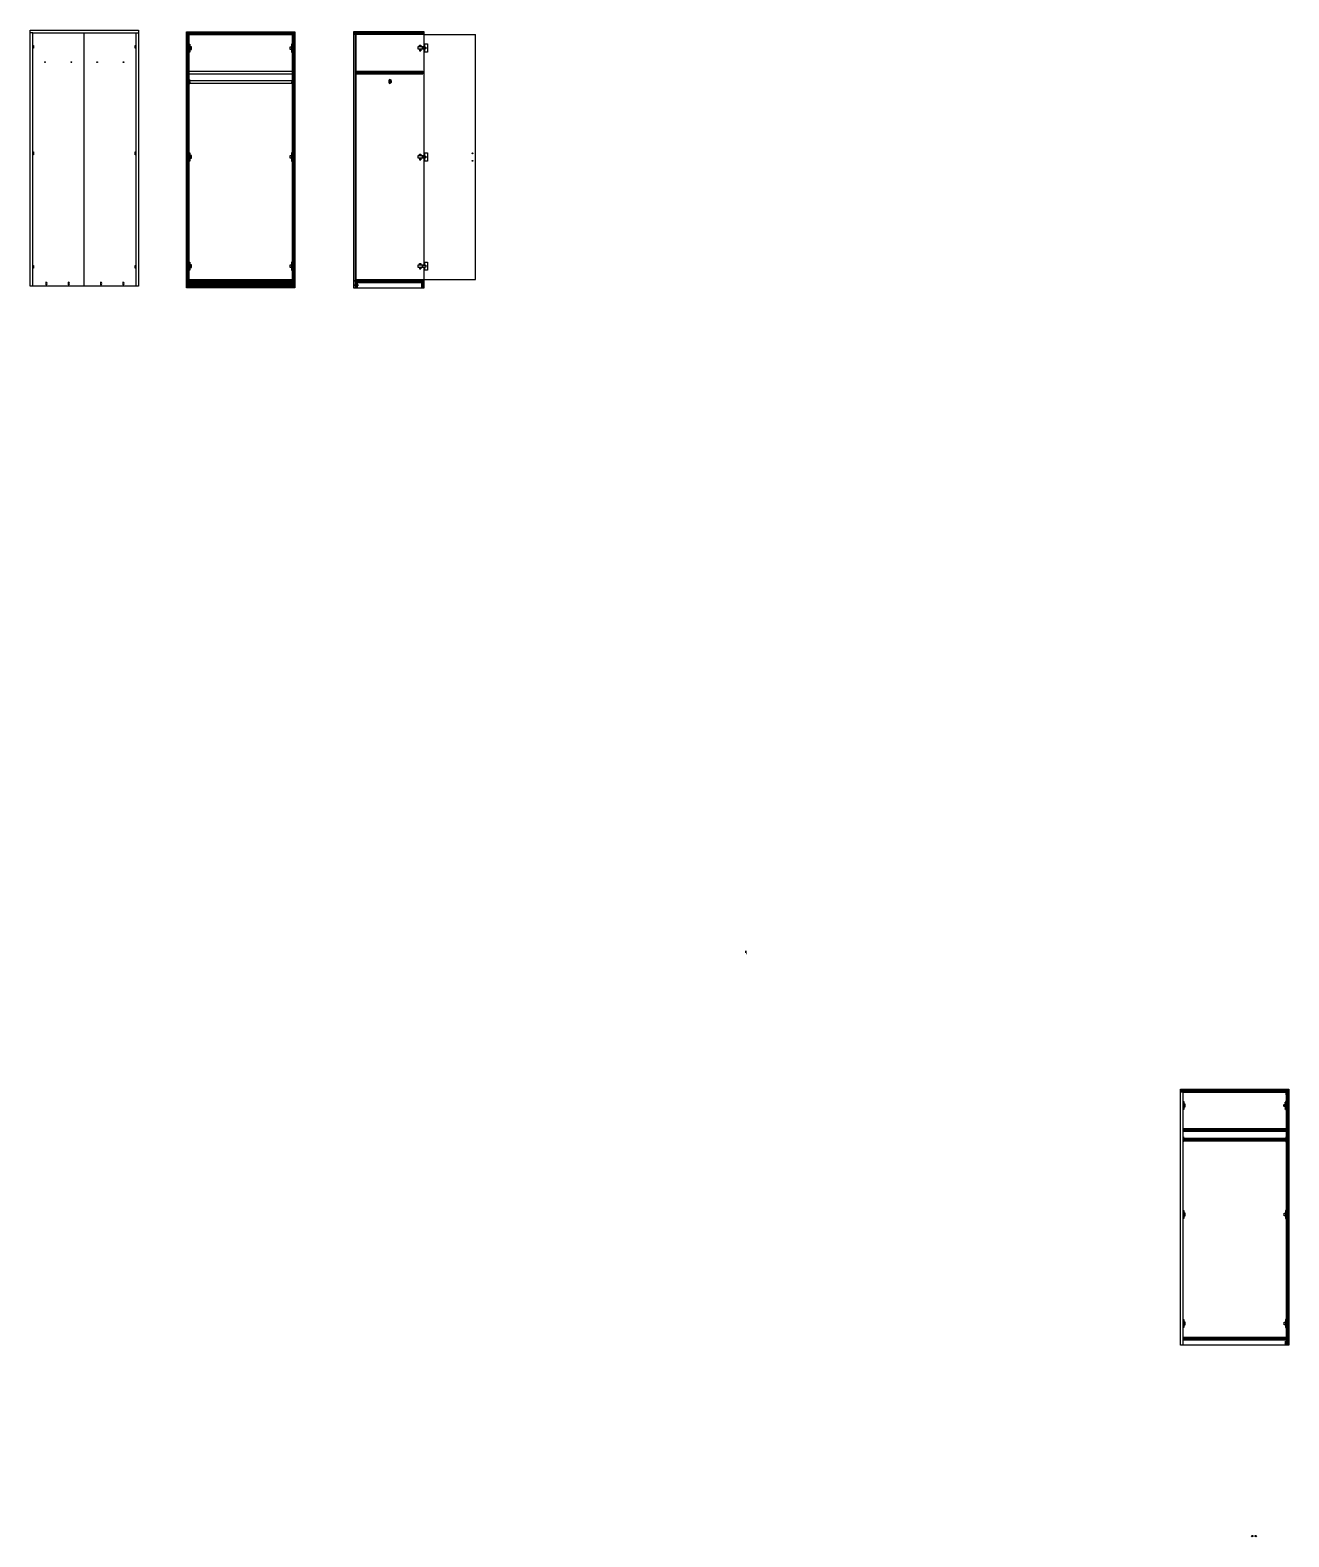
# Model space of a CAD drawing. Header units: millimetres. Extents: x -1607 to 2086, y -1080 to 527.
# Drawn here: x -1607 to -678, y -586 to 527 of the extents above; entities that cross this region are included whole.
import ezdxf

# ---------------------------------------------------------------- set-up
doc = ezdxf.new("R2010")
doc.units = ezdxf.units.MM
for name, color, linetype in [('campitura viti', 31, 'Continuous'), ('Dettagli', 252, 'Continuous'), ('retini', 253, 'Continuous'), ('Tratteggi', 252, 'Continuous')]:
    doc.layers.add(name, color=color, linetype=linetype)
pattern_1 = [(45, (-1918.48804, 460.1897), (-0.4490128, 0.4490128), [])]
pattern_2 = [(45, (-1918.48804, 456.2944), (-0.4490128, 0.4490128), [])]
pattern_3 = [(45, (-1184.9348, -324.7347), (-0.4490128, 0.4490128), [])]

msp = doc.modelspace()

# ---------------------------------------------------------------- hatches: boundary and pattern name
at = {"layer": 'campitura viti', "transparency": 33554541}
h = msp.add_hatch(color=256, dxfattribs=at)
h.dxf.hatch_style = 1
h.paths.add_polyline_path([(-1412.3, 341.9), (-1412.9, 341.9), (-1413.5, 341.9), (-1413.5, 341.6), (-1412.9, 341.6), (-1412.3, 341.6, 0.369997)])
h.paths.add_polyline_path([(-1413.5, 342), (-1415, 342), (-1415, 340.8), (-1413.5, 340.8)])
h.paths.add_polyline_path([(-1413.4, 340.8), (-1415.1, 340.8), (-1415.1, 340.8), (-1413.4, 340.8)])
h.paths.add_polyline_path([(-1412.3, 339.3), (-1412.9, 339.3), (-1413.8, 339.3, 0.521969), (-1413.8, 339), (-1412.9, 339), (-1412.3, 339, 0.369997)])
h.paths.add_polyline_path([(-1412.3, 338.1), (-1412.9, 338.1), (-1413.1, 338.1), (-1413.1, 337.8), (-1412.9, 337.8), (-1412.3, 337.8, 0.369997)])
h.paths.add_polyline_path([(-1413.1, 338.1), (-1413.8, 338.1, 0.521969), (-1413.8, 337.8), (-1413.1, 337.8)])
h = msp.add_hatch(color=256, dxfattribs=at)
h.dxf.hatch_style = 1
h.paths.add_polyline_path([(-1365.7, 342), (-1366.6, 342), (-1367.2, 342, 0.521969), (-1367.2, 341.7), (-1366.3, 341.7), (-1365.7, 341.7, 0.369997)])
h.paths.add_polyline_path([(-1365.6, 339.6, 1), (-1366.1, 339.6, 1)])
h.paths.add_polyline_path([(-1365.6, 338.1, 1), (-1366.1, 338.1, 1)])
h = msp.add_hatch(color=256, dxfattribs=at)
h.dxf.hatch_style = 1
h.paths.add_polyline_path([(-1364.8, 339.3), (-1365.3, 339.3), (-1365.3, 338.3), (-1364.8, 338.3)])
h.paths.add_polyline_path([(-1366.6, 339.3), (-1366.9, 339.3), (-1366.9, 338.3), (-1366.6, 338.3)])
at = {"layer": 'campitura viti', "transparency": 33554516}
h = msp.add_hatch(color=256, dxfattribs=at)
h.dxf.hatch_style = 1
h.paths.add_polyline_path([(-1077.6, -152.8), (-1078.8, -152.8), (-1078.8, -154.4), (-1077.6, -154.4)])
h.paths.add_polyline_path([(-1077.8, -154.4), (-1078.3, -154.4), (-1078.3, -155.4, 0.348554), (-1077.8, -155.4)])
h.paths.add_polyline_path([(-1078.8, -152.7), (-1078.9, -152.7), (-1078.9, -154.5), (-1078.8, -154.5)])
at = {"layer": 'campitura viti', "transparency": 33554541}
h = msp.add_hatch(color=256, dxfattribs=at)
h.dxf.hatch_style = 1
h.paths.add_polyline_path([(-680.1, -264.8), (-680.2, -264.8), (-680.2, -265.3), (-680.1, -265.3)])
h.paths.add_polyline_path([(-679.5, -264.9), (-680.1, -264.9), (-680.1, -265.2), (-679.5, -265.2)])
h.paths.add_polyline_path([(-678.1, -265.1), (-679.5, -265.2), (-679.5, -265), (-678.1, -265)])
h.paths.add_polyline_path([(-680.4, -267.1), (-681, -267.1), (-681, -267.4), (-680.4, -267.4)])
h.paths.add_polyline_path([(-678.6, -267.2), (-680.4, -267.1), (-680.4, -267.3), (-678.6, -267.3)])
h.paths.add_polyline_path([(-681, -267), (-681.2, -267), (-681.2, -267.5), (-681, -267.5), (-681, -267.4)])
h.paths.add_polyline_path([(-680.1, -269.3), (-680.2, -269.3), (-680.2, -269.8), (-680.1, -269.8)])
h.paths.add_polyline_path([(-679.5, -269.4), (-680.1, -269.4), (-680.1, -269.7), (-679.5, -269.7)])
h.paths.add_polyline_path([(-678.1, -269.6), (-679.5, -269.6), (-679.5, -269.5), (-678.1, -269.5)])
h = msp.add_hatch(color=256, dxfattribs=at)
h.dxf.hatch_style = 1
h.paths.add_polyline_path([(-678.4, -257.7), (-679.5, -257.7), (-679.5, -259.2), (-678.4, -259.2)])
h.paths.add_polyline_path([(-679.5, -257.6), (-679.6, -257.6), (-679.6, -259.3), (-679.5, -259.3)])
h.paths.add_polyline_path([(-678.5, -256.2, 0.348554), (-679, -256.2), (-679, -257.7), (-678.5, -257.7)])
h = msp.add_hatch(color=256, dxfattribs=at)
h.dxf.hatch_style = 1
h.paths.add_polyline_path([(-680, -285), (-681.5, -285), (-681.5, -286.2), (-680, -286.2)])
h.paths.add_polyline_path([(-678.5, -285.1), (-680, -285.1), (-680, -285.6), (-678.5, -285.6, 0.348554)])
h.paths.add_polyline_path([(-679.9, -286.2), (-681.6, -286.2), (-681.6, -286.3), (-679.9, -286.3)])
h = msp.add_hatch(color=256, dxfattribs=at)
h.dxf.hatch_style = 1
h.paths.add_polyline_path([(-679.7, -291.3), (-679.9, -291.3), (-679.9, -291.8), (-679.7, -291.8), (-679.7, -291.7)])
h.paths.add_polyline_path([(-679.1, -291.4), (-679.7, -291.4), (-679.7, -291.7), (-679.1, -291.7)])
h.paths.add_polyline_path([(-678.4, -291.6), (-679.1, -291.6), (-679.1, -291.4), (-678.4, -291.4)])
h.paths.add_polyline_path([(-679.7, -292.5), (-679.9, -292.5), (-679.9, -293), (-679.7, -293)])
h.paths.add_polyline_path([(-679.1, -292.6), (-679.7, -292.6), (-679.7, -292.9), (-679.1, -292.9)])
h.paths.add_polyline_path([(-678.4, -292.8), (-679.1, -292.8), (-679.1, -292.6), (-678.4, -292.7)])
at = {"layer": 'Dettagli'}
h = msp.add_hatch(dxfattribs=at)
h.set_pattern_fill('ANSI31', color=256, scale=0.2)
h.set_pattern_definition(pattern_2)
h.paths.add_polyline_path([(-1340.5, 489.3, 0.32614), (-1341, 489.8, 0.32127), (-1341.6, 489.3, 0.114597), (-1341.6, 488.3, 0.322798), (-1341, 487.8, 0.322798), (-1340.4, 488.3, 0.114597)])
at = {"layer": 'retini'}
h = msp.add_hatch(dxfattribs=at)
h.set_pattern_fill('ANSI31', color=256, scale=0.2)
h.set_pattern_definition(pattern_2)
h.paths.add_polyline_path([(-1316.8, 494.8), (-1316.8, 496.8), (-1366.3, 496.8), (-1366.3, 494.8)])
at = {"layer": 'Tratteggi'}
h = msp.add_hatch(dxfattribs=at)
h.set_pattern_fill('ANSI31', color=256, scale=0.2)
h.set_pattern_definition(pattern_2)
h.paths.add_polyline_path([(-1411.1, 525.8), (-1491.1, 525.8), (-1491.1, 523.8), (-1489.1, 523.8), (-1413.1, 523.8), (-1411.1, 523.8)])
h = msp.add_hatch(dxfattribs=at)
h.set_pattern_fill('ANSI31', color=256, scale=0.2)
h.set_pattern_definition(pattern_2)
edge = h.paths.add_edge_path()
edge.add_line((-1412.3, 337.8), (-1413.1, 337.8))
edge.add_line((-1413.1, 337.8), (-1413.1, 336.8))
edge.add_line((-1413.1, 336.8), (-1411.1, 336.8))
edge.add_line((-1411.1, 336.8), (-1411.1, 525.8))
edge.add_line((-1411.1, 525.8), (-1491.1, 525.8))
edge.add_line((-1491.1, 525.8), (-1491.1, 336.8))
edge.add_line((-1491.1, 336.8), (-1489.1, 336.8))
edge.add_line((-1489.1, 336.8), (-1489.1, 523.8))
edge.add_line((-1489.1, 523.8), (-1413.1, 523.8))
edge.add_line((-1413.1, 523.8), (-1413.1, 341.9))
edge.add_line((-1413.1, 341.9), (-1412.3, 341.9))
edge.add_arc((-1412.5, 341.8), 0.242, -40.6086, 40.6086, ccw=False)
edge.add_line((-1412.3, 341.6), (-1413.1, 341.6))
edge.add_line((-1413.1, 341.6), (-1413.1, 339.3))
edge.add_line((-1413.1, 339.3), (-1412.3, 339.3))
edge.add_arc((-1412.5, 339.2), 0.242, -40.6086, 40.6086, ccw=False)
edge.add_line((-1412.3, 339), (-1413.1, 339))
edge.add_line((-1413.1, 339), (-1413.1, 338.1))
edge.add_line((-1413.1, 338.1), (-1412.3, 338.1))
edge.add_arc((-1412.5, 338), 0.242, -40.6086, 40.6086, ccw=False)
h = msp.add_hatch(dxfattribs=at)
h.set_pattern_fill('ANSI31', color=256, scale=0.2)
h.set_pattern_definition(pattern_1)
h.paths.add_polyline_path([(-1367.8, 525.8), (-1367.8, 523.8), (-1366.6, 523.8), (-1366.6, 524), (-1366.3, 524), (-1366.3, 523.8), (-1315.8, 523.8), (-1315.8, 525.8)])
edge = h.paths.add_edge_path()
edge.add_arc((-1365.8, 339.6), 0.25, 0, 360)
h.paths.add_polyline_path([(-1366.3, 336.8), (-1365.3, 336.8), (-1365.3, 340.8), (-1366.3, 340.8)])
edge = h.paths.add_edge_path()
edge.add_arc((-1317.2, 339.6), 0.25, 0, 360)
h.paths.add_polyline_path([(-1316.8, 340.8), (-1317.8, 340.8), (-1317.8, 336.8), (-1316.8, 336.8)])
edge = h.paths.add_edge_path()
edge.add_line((-1366.3, 342), (-1365.7, 342))
edge.add_arc((-1365.9, 341.9), 0.242, -40.6086, 40.6086, ccw=False)
edge.add_line((-1365.7, 341.7), (-1366.3, 341.7))
edge.add_line((-1366.3, 341.7), (-1366.3, 340.8))
edge.add_line((-1366.3, 340.8), (-1315.8, 340.8))
edge.add_line((-1315.8, 340.8), (-1315.8, 342.8))
edge.add_line((-1315.8, 342.8), (-1366.3, 342.8))
edge.add_line((-1366.3, 342.8), (-1366.3, 342))
h = msp.add_hatch(dxfattribs=at)
h.set_pattern_fill('ANSI31', color=256, scale=0.2)
h.set_pattern_definition(pattern_1)
edge = h.paths.add_edge_path()
edge.add_line((-1366.6, 524), (-1366.6, 336.8))
edge.add_line((-1366.3, 524), (-1366.3, 336.8))
h = msp.add_hatch(dxfattribs=at)
h.set_pattern_fill('ANSI31', color=256, scale=0.2)
h.set_pattern_definition(pattern_2)
h.paths.add_polyline_path([(-1413.5, 341.6), (-1413.5, 340.8), (-1413.1, 340.8), (-1413.1, 341.6)])
h.paths.add_polyline_path([(-1415, 340.8), (-1415, 342), (-1413.5, 342), (-1413.5, 341.9), (-1413.1, 341.9), (-1413.1, 342.8), (-1489.1, 342.8), (-1489.1, 340.8)])
at = {"layer": 'Tratteggi', "transparency": 33554541}
h = msp.add_hatch(dxfattribs=at)
h.set_pattern_fill('ANSI31', color=256, scale=0.2)
h.paths.add_polyline_path([(-1413.1, 339), (-1413.8, 339, -0.521969), (-1413.8, 339.3), (-1413.1, 339.3), (-1413.1, 340.8), (-1413.4, 340.8), (-1413.4, 340.8), (-1415.1, 340.8), (-1415.1, 340.8), (-1489.1, 340.8), (-1489.1, 336.8), (-1413.1, 336.8), (-1413.1, 337.8), (-1413.8, 337.8, -0.521969), (-1413.8, 338.1), (-1413.1, 338.1)])
at = {"layer": 'Tratteggi'}
h = msp.add_hatch(dxfattribs=at)
h.set_pattern_fill('ANSI31', color=256, scale=0.2)
h.set_pattern_definition(pattern_3)
edge = h.paths.add_edge_path()
edge.add_line((-678.5, -256.2), (-678.5, -257.2))
edge.add_line((-678.5, -257.2), (-677.5, -257.2))
edge.add_line((-677.5, -257.2), (-677.5, -255.2))
edge.add_line((-677.5, -255.2), (-757.5, -255.2))
edge.add_line((-757.5, -255.2), (-757.5, -257.2))
edge.add_line((-757.5, -257.2), (-755.5, -257.2))
edge.add_line((-755.5, -257.2), (-679, -257.2))
edge.add_line((-679, -257.2), (-679, -256.2))
edge.add_arc((-678.7, -256.5), 0.402, 51.5676, 128.4324, ccw=False)
h = msp.add_hatch(dxfattribs=at)
h.set_pattern_fill('ANSI31', color=256, scale=0.2)
h.paths.add_polyline_path([(-680.1, -266.2), (-681.1, -266.2), (-681.1, -267), (-681, -267), (-681, -267.1), (-680.4, -267.1), (-680.4, -267.1), (-680.1, -267.1)])
h.paths.add_polyline_path([(-680.1, -267.3), (-680.4, -267.3), (-680.4, -267.4), (-681, -267.4), (-681, -267.5), (-681.1, -267.5), (-681.1, -268.2), (-680.1, -268.2)])
h = msp.add_hatch(dxfattribs=at)
h.set_pattern_fill('ANSI31', color=256, scale=0.2)
h.paths.add_polyline_path([(-679.5, -264.2), (-680.1, -264.2), (-680.1, -264.9), (-679.5, -264.9)])
h = msp.add_hatch(dxfattribs=at)
h.set_pattern_fill('ANSI31', color=256, scale=0.2)
h.paths.add_polyline_path([(-679.6, -265.2), (-680.1, -265.2), (-680.1, -267.1), (-679.6, -267.2)])
h.paths.add_polyline_path([(-679.6, -267.3), (-680.1, -267.3), (-680.1, -269.4), (-679.6, -269.4)])
h = msp.add_hatch(dxfattribs=at)
h.set_pattern_fill('ANSI31', color=256, scale=0.2)
h.set_pattern_definition(pattern_3)
h.paths.add_polyline_path([(-679.5, -257.7), (-678.4, -257.7), (-678.4, -259.2), (-679.5, -259.2)])
h.paths.add_polyline_path([(-678.1, -265), (-678.1, -265.1), (-679.5, -265.2), (-679.5, -265)])
h.paths.add_polyline_path([(-679.5, -269.6), (-679.5, -269.5), (-678.1, -269.5), (-678.1, -269.6)])
edge = h.paths.add_edge_path()
edge.add_line((-678.6, -267.3), (-679.5, -267.3))
edge.add_line((-679.5, -267.3), (-679.5, -285.1))
edge.add_line((-679.5, -285.1), (-678.5, -285.1))
edge.add_arc((-678.8, -285.4), 0.402, -38.4324, 38.4324, ccw=False)
edge.add_line((-678.5, -285.6), (-679.5, -285.6))
edge.add_line((-679.5, -285.6), (-679.5, -291.4))
edge.add_line((-679.5, -291.4), (-679.1, -291.4))
edge.add_line((-679.1, -291.4), (-679.1, -291.4))
edge.add_line((-679.1, -291.4), (-677.8, -291.5))
edge.add_line((-677.8, -291.5), (-677.8, -291.6))
edge.add_line((-677.8, -291.6), (-679.1, -291.6))
edge.add_line((-679.1, -291.6), (-679.1, -291.7))
edge.add_line((-679.1, -291.7), (-679.5, -291.7))
edge.add_line((-679.5, -291.7), (-679.5, -292.6))
edge.add_line((-679.5, -292.6), (-679.1, -292.6))
edge.add_line((-679.1, -292.6), (-679.1, -292.6))
edge.add_line((-679.1, -292.6), (-677.8, -292.7))
edge.add_line((-677.8, -292.7), (-677.8, -292.8))
edge.add_line((-677.8, -292.8), (-679.1, -292.8))
edge.add_line((-679.1, -292.8), (-679.1, -292.9))
edge.add_line((-679.1, -292.9), (-679.5, -292.9))
edge.add_line((-679.5, -292.9), (-679.5, -439.1))
edge.add_line((-679.5, -439.1), (-678.8, -439.1))
edge.add_arc((-679, -439.2), 0.242, -40.6086, 40.6086, ccw=False)
edge.add_line((-678.8, -439.4), (-679.5, -439.4))
edge.add_line((-679.5, -439.4), (-679.5, -441.7))
edge.add_line((-679.5, -441.7), (-678.8, -441.7))
edge.add_arc((-679, -441.8), 0.242, -40.6086, 40.6086, ccw=False)
edge.add_line((-678.8, -442), (-679.5, -442))
edge.add_line((-679.5, -442), (-679.5, -442.9))
edge.add_line((-679.5, -442.9), (-678.8, -442.9))
edge.add_arc((-679, -443.1), 0.242, -40.6086, 40.6086, ccw=False)
edge.add_line((-678.8, -443.2), (-679.5, -443.2))
edge.add_line((-679.5, -443.2), (-679.5, -444.2))
edge.add_line((-679.5, -444.2), (-677.5, -444.2))
edge.add_line((-677.5, -444.2), (-677.5, -257.2))
edge.add_line((-677.5, -257.2), (-678.5, -257.2))
edge.add_line((-678.5, -257.2), (-678.5, -257.7))
edge.add_line((-678.5, -257.7), (-679, -257.7))
edge.add_line((-679, -257.7), (-679, -257.2))
edge.add_line((-679, -257.2), (-679.5, -257.2))
edge.add_line((-679.5, -257.2), (-679.5, -267.2))
edge.add_line((-679.5, -267.2), (-678.6, -267.2))
edge.add_line((-678.6, -267.2), (-678.6, -267.3))
h = msp.add_hatch(dxfattribs=at)
h.set_pattern_fill('ANSI31', color=256, scale=0.2)
h.paths.add_polyline_path([(-679.5, -269.7), (-680.1, -269.7), (-680.1, -270.2), (-679.5, -270.2)])
h = msp.add_hatch(dxfattribs=at)
h.set_pattern_fill('ANSI31', color=256, scale=0.2)
h.paths.add_polyline_path([(-679.7, -291.8), (-679.9, -291.8), (-679.9, -291.2), (-755.3, -291.2), (-755.3, -292.1), (-755, -292.1), (-755, -293.2), (-680, -293.2), (-680, -292.1), (-679.7, -292.1)])
h.paths.add_polyline_path([(-681.5, -285), (-680.2, -285), (-680.2, -285), (-681.5, -285), (-681.5, -286.2), (-681.5, -286.2)])
h.paths.add_polyline_path([(-679.5, -285.6), (-680, -285.6), (-680, -286.2), (-679.5, -286.2)])
h.paths.add_polyline_path([(-680, -285.1), (-679.5, -285.1), (-679.5, -284.2), (-755.5, -284.2), (-755.5, -286.2), (-681.5, -286.2), (-681.5, -285), (-680, -285)])
h = msp.add_hatch(dxfattribs=at)
h.set_pattern_fill('ANSI31', color=256, scale=0.2)
h.paths.add_polyline_path([(-679.5, -291.7), (-679.7, -291.7), (-679.7, -292.5), (-679.7, -292.5), (-679.7, -292.6), (-679.5, -292.6)])
h.paths.add_polyline_path([(-679.7, -292.1), (-680, -292.1), (-680, -293.4), (-679.7, -293.4), (-679.7, -293), (-679.9, -293), (-679.9, -292.5), (-679.7, -292.5)])
h.paths.add_polyline_path([(-679.5, -292.9), (-679.7, -292.9), (-679.7, -293), (-679.7, -293.4), (-679.5, -293.4)])
h.paths.add_polyline_path([(-679.5, -290.4), (-679.7, -290.4), (-679.7, -291.4), (-679.5, -291.4)])
h = msp.add_hatch(dxfattribs=at)
h.set_pattern_fill('ANSI31', color=256, scale=0.2)
h.set_pattern_definition(pattern_3)
edge = h.paths.add_edge_path()
edge.add_line((-679.5, -439.4), (-680.3, -439.4))
edge.add_arc((-680.2, -439.2), 0.192, 124.8737, 235.1263, ccw=False)
edge.add_line((-680.3, -439.1), (-679.5, -439.1))
edge.add_line((-679.5, -439.1), (-679.5, -438.2))
edge.add_line((-679.5, -438.2), (-755.5, -438.2))
edge.add_line((-755.5, -438.2), (-755.5, -440.2))
edge.add_line((-755.5, -440.2), (-679.5, -440.2))
edge.add_line((-679.5, -440.2), (-679.5, -439.4))

# ---------------------------------------------------------------- linework, layer by layer
for p, q in [((-1604.6, 525.1), (-1606.6, 525.1)), ((-1566.6, 338.1), (-1566.6, 525.1)), ((-1528.6, 525.1), (-1526.6, 525.1)), ((-1489.1, 523.8), (-1491.1, 523.8)), ((-1413.1, 523.8), (-1411.1, 523.8)), ((-1315.8, 525.8), (-1367.8, 525.8)), ((-1367.8, 525.8), (-1367.8, 523.8)), ((-1366.6, 523.8), (-1367.8, 523.8)), ((-1367.8, 523.8), (-1367.8, 336.8)), ((-1366.6, 524), (-1366.6, 342)), ((-1366.6, 524), (-1366.3, 524)), ((-1366.3, 524), (-1366.3, 342)), ((-1315.8, 523.8), (-1366.3, 523.8)), ((-1315.8, 514.6), (-1315.8, 525.8)), ((-1315.8, 523.8), (-1277.8, 523.8)), ((-1277.8, 342.8), (-1277.8, 523.8)), ((-1315.8, 434.1), (-1315.8, 513.2)), ((-1489.1, 496.8), (-1413.1, 496.8)), ((-1489.1, 494.8), (-1413.1, 494.8)), ((-1488.9, 489.8), (-1413.3, 489.8)), ((-1366.3, 496.8), (-1316.8, 496.8)), ((-1366.3, 494.8), (-1316.8, 494.8)), ((-1316.8, 496.8), (-1316.8, 494.8)), ((-1488.6, 487.8), (-1413.6, 487.8)), ((-1315.8, 353.5), (-1315.8, 432.7)), ((-1315.8, 336.8), (-1315.8, 352.1)), ((-1606.6, 338.1), (-1606.6, 342.1)), ((-1491.1, 336.8), (-1491.1, 340.8)), ((-1489.1, 342.8), (-1413.1, 342.8)), ((-1489.1, 340.8), (-1413.1, 340.8)), ((-1367.8, 336.8), (-1315.8, 336.8)), ((-1366.6, 341.7), (-1366.6, 336.8)), ((-1366.6, 336.8), (-1365.3, 336.8)), ((-1366.3, 342.8), (-1315.8, 342.8)), ((-1366.3, 341.7), (-1366.3, 336.8)), ((-1366.3, 340.8), (-1315.8, 340.8)), ((-1365.3, 340.8), (-1365.3, 336.8)), ((-1316.8, 340.8), (-1317.8, 340.8)), ((-1317.8, 340.8), (-1317.8, 336.8)), ((-1316.8, 336.8), (-1316.8, 340.8)), ((-1316.8, 340.8), (-1316.8, 340.8)), ((-1315.8, 342.8), (-1277.8, 342.8)), ((-755.5, -257.2), (-757.5, -257.2)), ((-679.5, -257.2), (-679, -257.2)), ((-678.5, -257.2), (-677.5, -257.2)), ((-755.5, -284.2), (-679.5, -284.2)), ((-755.5, -286.2), (-681.5, -286.2)), ((-680, -286.2), (-679.5, -286.2)), ((-755.3, -291.2), (-679.7, -291.2)), ((-755, -293.2), (-680, -293.2)), ((-757.5, -444.2), (-757.5, -440.2)), ((-755.5, -438.2), (-679.5, -438.2)), ((-755.5, -440.2), (-679.5, -440.2))]:
    msp.add_line(p, q)
for points in [[(-1606.6, 338.1), (-1606.6, 527.1), (-1526.6, 527.1), (-1526.6, 338.1), (-1606.6, 338.1)], [(-1604.6, 338.1), (-1604.6, 525.1), (-1528.6, 525.1), (-1528.6, 338.2)], [(-1491.1, 336.8), (-1491.1, 525.8), (-1411.1, 525.8), (-1411.1, 336.8), (-1491.1, 336.8)], [(-1489.1, 336.9), (-1489.1, 523.8), (-1413.1, 523.8), (-1413.1, 341.9)], [(-1413.1, 341.6), (-1413.1, 339.3)], [(-1413.1, 339), (-1413.1, 338.1)], [(-1413.1, 337.8), (-1413.1, 336.8)], [(-757.5, -444.2), (-757.5, -255.2), (-677.5, -255.2), (-677.5, -444.2), (-757.5, -444.2)], [(-755.5, -444.2), (-755.5, -257.2), (-679.5, -257.2), (-679.5, -257.6)], [(-679.5, -259.3), (-679.5, -264.9)], [(-679.5, -265.2), (-679.5, -267.2)], [(-679.5, -267.3), (-679.5, -269.4)], [(-679.5, -269.7), (-679.5, -285.1)], [(-679.5, -285.6), (-679.5, -291.4)], [(-679.5, -291.7), (-679.5, -292.6)], [(-679.5, -292.9), (-679.5, -439.1)], [(-679.5, -439.4), (-679.5, -441.7)], [(-679.5, -442), (-679.5, -444.2)]]:
    msp.add_lwpolyline(points)
at = {"layer": 'Dettagli'}
for p, q in [((-1604.6, 515.8), (-1604.1, 515.8)), ((-1604.6, 513.8), (-1604.6, 515.8)), ((-1604.1, 513.8), (-1604.6, 513.8)), ((-1604.1, 515.8), (-1604.1, 513.8)), ((-1529.1, 515.8), (-1528.6, 515.8)), ((-1529.1, 513.8), (-1529.1, 515.8)), ((-1528.6, 513.8), (-1529.1, 513.8)), ((-1489.1, 516.8), (-1488.6, 516.8)), ((-1488.6, 516.8), (-1488.6, 510.8)), ((-1487.6, 514.8), (-1488.6, 514.8)), ((-1488.6, 512.8), (-1487.6, 512.8)), ((-1487.6, 512.8), (-1487.6, 514.8)), ((-1414.6, 512.8), (-1414.6, 514.8)), ((-1414.6, 514.8), (-1413.6, 514.8)), ((-1413.6, 512.8), (-1414.6, 512.8)), ((-1413.1, 516.8), (-1413.6, 516.8)), ((-1413.6, 516.8), (-1413.6, 510.8)), ((-1320.2, 512.9), (-1320.2, 514.9)), ((-1320.2, 514.9), (-1319.2, 514.9)), ((-1320.2, 514.9), (-1318.2, 514.9)), ((-1316.2, 512.9), (-1320.2, 512.9)), ((-1319.2, 514.9), (-1319.2, 515.9)), ((-1319.2, 515.9), (-1318.2, 515.9)), ((-1319.2, 512.9), (-1319.2, 511.9)), ((-1318.2, 515.9), (-1318.2, 514.9)), ((-1318.2, 514.9), (-1316.2, 514.9)), ((-1318.2, 512.9), (-1318.2, 511.9)), ((-1316.2, 514.9), (-1316.2, 514.6)), ((-1316.2, 513.2), (-1316.2, 512.9)), ((-1315.2, 516.9), (-1313.2, 516.9)), ((-1315.2, 514.6), (-1315.2, 516.9)), ((-1315.2, 510.9), (-1315.2, 513.2)), ((-1313.2, 516.9), (-1313.2, 510.9)), ((-1488.6, 510.8), (-1489.1, 510.8)), ((-1413.6, 510.8), (-1413.1, 510.8)), ((-1319.2, 511.9), (-1318.2, 511.9)), ((-1313.2, 510.9), (-1315.2, 510.9)), ((-1488.9, 490.6), (-1489.1, 490.6)), ((-1488.9, 490.6), (-1488.9, 488.9)), ((-1413.3, 490.6), (-1413.1, 490.6)), ((-1413.3, 490.6), (-1413.3, 488.9)), ((-1489.1, 487.6), (-1488.6, 487.6)), ((-1488.9, 488.9), (-1488.6, 488.9)), ((-1488.6, 488.9), (-1488.6, 487.6)), ((-1413.3, 488.9), (-1413.6, 488.9)), ((-1413.6, 488.9), (-1413.6, 487.6)), ((-1413.1, 487.6), (-1413.6, 487.6)), ((-1341.9, 488.9), (-1341.7, 488.9)), ((-1340.4, 488.9), (-1340.2, 488.9)), ((-1604.6, 437.1), (-1604.1, 437.1)), ((-1604.1, 435.1), (-1604.6, 435.1)), ((-1604.1, 437.1), (-1604.1, 435.1)), ((-1529.1, 437.1), (-1528.6, 437.1)), ((-1529.1, 435.1), (-1529.1, 437.1)), ((-1528.6, 435.1), (-1529.1, 435.1)), ((-1489.1, 436.4), (-1488.6, 436.4)), ((-1488.6, 436.4), (-1488.6, 430.4)), ((-1487.6, 434.5), (-1488.6, 434.5)), ((-1487.6, 432.5), (-1487.6, 434.5)), ((-1414.6, 432.4), (-1414.6, 434.4)), ((-1414.6, 434.4), (-1413.6, 434.4)), ((-1413.1, 436.4), (-1413.6, 436.4)), ((-1413.6, 436.4), (-1413.6, 430.4)), ((-1320.2, 432.4), (-1320.2, 434.4)), ((-1320.2, 434.4), (-1319.2, 434.4)), ((-1320.2, 434.4), (-1318.2, 434.4)), ((-1319.2, 434.4), (-1319.2, 435.4)), ((-1319.2, 435.4), (-1318.2, 435.4)), ((-1318.2, 435.4), (-1318.2, 434.4)), ((-1318.2, 434.4), (-1316.2, 434.4)), ((-1316.2, 434.4), (-1316.2, 434.1)), ((-1315.2, 436.4), (-1313.2, 436.4)), ((-1315.2, 434.1), (-1315.2, 436.4)), ((-1313.2, 436.4), (-1313.2, 430.4)), ((-1488.6, 430.4), (-1489.1, 430.4)), ((-1488.6, 432.5), (-1487.6, 432.5)), ((-1413.6, 432.4), (-1414.6, 432.4)), ((-1413.6, 430.4), (-1413.1, 430.4)), ((-1316.2, 432.4), (-1320.2, 432.4)), ((-1319.2, 432.4), (-1319.2, 431.4)), ((-1319.2, 431.4), (-1318.2, 431.4)), ((-1318.2, 432.4), (-1318.2, 431.4)), ((-1316.2, 432.7), (-1316.2, 432.4)), ((-1315.2, 430.4), (-1315.2, 432.7)), ((-1313.2, 430.4), (-1315.2, 430.4)), ((-1604.6, 353.3), (-1604.1, 353.3)), ((-1604.1, 351.3), (-1604.6, 351.3)), ((-1604.1, 353.3), (-1604.1, 351.3)), ((-1529.1, 353.3), (-1528.6, 353.3)), ((-1529.1, 351.3), (-1529.1, 353.3)), ((-1528.6, 351.3), (-1529.1, 351.3)), ((-1489.1, 355.8), (-1488.6, 355.8)), ((-1488.6, 349.8), (-1489.1, 349.8)), ((-1488.6, 355.8), (-1488.6, 349.8)), ((-1487.6, 353.8), (-1488.6, 353.8)), ((-1488.6, 351.8), (-1487.6, 351.8)), ((-1487.6, 351.8), (-1487.6, 353.8)), ((-1414.6, 351.8), (-1414.6, 353.8)), ((-1414.6, 353.8), (-1413.6, 353.8)), ((-1413.6, 351.8), (-1414.6, 351.8)), ((-1413.1, 355.8), (-1413.6, 355.8)), ((-1413.6, 355.8), (-1413.6, 349.8)), ((-1413.6, 349.8), (-1413.1, 349.8)), ((-1320.2, 351.8), (-1320.2, 353.8)), ((-1320.2, 353.8), (-1319.2, 353.8)), ((-1320.2, 353.8), (-1318.2, 353.8)), ((-1316.2, 351.8), (-1320.2, 351.8)), ((-1319.2, 353.8), (-1319.2, 354.8)), ((-1319.2, 354.8), (-1318.2, 354.8)), ((-1319.2, 351.8), (-1319.2, 350.8)), ((-1319.2, 350.8), (-1318.2, 350.8)), ((-1318.2, 354.8), (-1318.2, 353.8)), ((-1318.2, 353.8), (-1316.2, 353.8)), ((-1318.2, 351.8), (-1318.2, 350.8)), ((-1316.2, 353.8), (-1316.2, 353.5)), ((-1316.2, 352.1), (-1316.2, 351.8)), ((-1315.2, 355.8), (-1313.2, 355.8)), ((-1315.2, 353.5), (-1315.2, 355.8)), ((-1315.2, 349.8), (-1315.2, 352.1)), ((-1313.2, 349.8), (-1315.2, 349.8)), ((-1313.2, 355.8), (-1313.2, 349.8)), ((-1594.9, 340.9), (-1594.9, 338.9)), ((-1578.5, 340.9), (-1578.5, 338.9)), ((-1554.6, 340.9), (-1554.6, 338.9)), ((-1538.2, 340.9), (-1538.2, 338.9)), ((-1412.9, 339.3), (-1413.8, 339.3)), ((-1412.9, 339), (-1413.8, 339)), ((-1412.9, 338.1), (-1413.8, 338.1)), ((-1412.9, 337.8), (-1413.8, 337.8)), ((-1412.9, 341.9), (-1413.5, 341.9)), ((-1412.9, 341.6), (-1413.5, 341.6)), ((-1412.3, 341.9), (-1412.9, 341.9)), ((-1412.3, 341.6), (-1412.9, 341.6)), ((-1412.3, 339.3), (-1412.9, 339.3)), ((-1412.3, 339), (-1412.9, 339)), ((-1412.3, 338.1), (-1412.9, 338.1)), ((-1412.3, 337.8), (-1412.9, 337.8)), ((-1366.6, 342), (-1367.2, 342)), ((-1366.3, 341.7), (-1367.2, 341.7)), ((-1366.9, 339.3), (-1366.6, 339.3)), ((-1366.9, 339.3), (-1366.9, 338.3)), ((-1366.6, 338.3), (-1366.9, 338.3)), ((-1365.7, 342), (-1366.6, 342)), ((-1366.6, 339.3), (-1366.6, 338.3)), ((-1365.7, 341.7), (-1366.3, 341.7)), ((-1365.3, 338.3), (-1365.3, 339.3)), ((-1365.3, 339.3), (-1364.8, 339.3)), ((-1364.8, 338.3), (-1365.3, 338.3)), ((-1364.8, 339.3), (-1364.8, 338.3)), ((-755.5, -264.2), (-755, -264.2)), ((-755, -264.2), (-755, -270.2)), ((-754, -266.2), (-755, -266.2)), ((-754, -268.2), (-754, -266.2)), ((-681.2, -267.5), (-681.2, -267)), ((-681.2, -267), (-681, -267)), ((-681.1, -267), (-681.1, -266.2)), ((-681.1, -266.2), (-680.1, -266.2)), ((-681, -267), (-681, -267.4)), ((-680.2, -265.3), (-680.2, -264.8)), ((-680.2, -264.8), (-680.1, -264.8)), ((-680.1, -265.3), (-680.2, -265.3)), ((-679.5, -264.2), (-680.1, -264.2)), ((-680.1, -264.2), (-680.1, -264.9)), ((-680.1, -264.8), (-680.1, -265.3)), ((-680.1, -264.9), (-679.5, -264.9)), ((-680.1, -265.2), (-680.1, -267.1)), ((-680.1, -265.2), (-679.5, -265.2)), ((-679.5, -257.7), (-679.5, -259.2)), ((-679.5, -264.9), (-679.5, -265.2)), ((-679.5, -265), (-678.1, -265)), ((-679.5, -265.2), (-678.1, -265.1)), ((-679, -256.2), (-679, -257.7)), ((-678.5, -256.2), (-678.5, -257.7)), ((-678.1, -265.1), (-678.1, -265)), ((-755, -270.2), (-755.5, -270.2)), ((-755, -268.2), (-754, -268.2)), ((-681, -267.5), (-681.2, -267.5)), ((-681.1, -268.2), (-681.1, -267.5)), ((-680.1, -268.2), (-681.1, -268.2)), ((-681, -267.1), (-680.4, -267.1)), ((-681, -267.4), (-681, -267.5)), ((-681, -267.4), (-680.4, -267.4)), ((-680.4, -267.1), (-678.6, -267.2)), ((-680.4, -267.1), (-680.4, -267.4)), ((-680.4, -267.3), (-678.6, -267.3)), ((-680.2, -269.8), (-680.2, -269.3)), ((-680.2, -269.3), (-680.1, -269.3)), ((-680.1, -269.8), (-680.2, -269.8)), ((-680.1, -267.3), (-680.1, -269.4)), ((-680.1, -269.3), (-680.1, -269.8)), ((-680.1, -269.4), (-679.5, -269.4)), ((-680.1, -269.7), (-680.1, -270.2)), ((-680.1, -269.7), (-679.5, -269.7)), ((-680.1, -270.2), (-679.5, -270.2)), ((-679.5, -269.4), (-679.5, -269.7)), ((-679.5, -269.5), (-678.1, -269.5)), ((-679.5, -269.6), (-678.1, -269.6)), ((-678.6, -267.3), (-678.6, -267.2)), ((-678.1, -269.6), (-678.1, -269.5)), ((-678.5, -285.1), (-680, -285.1)), ((-678.5, -285.6), (-680, -285.6)), ((-755.3, -290.4), (-755.5, -290.4)), ((-755.5, -293.4), (-755, -293.4)), ((-755.3, -290.4), (-755.3, -292.1)), ((-755.3, -292.1), (-755, -292.1)), ((-755, -292.1), (-755, -293.4)), ((-679.7, -292.1), (-680, -292.1)), ((-680, -292.1), (-680, -293.4)), ((-679.5, -293.4), (-680, -293.4)), ((-679.9, -291.8), (-679.9, -291.3)), ((-679.9, -291.3), (-679.7, -291.3)), ((-679.7, -291.8), (-679.9, -291.8)), ((-679.9, -293), (-679.9, -292.5)), ((-679.9, -292.5), (-679.7, -292.5)), ((-679.7, -293), (-679.9, -293)), ((-679.7, -290.4), (-679.5, -290.4)), ((-679.7, -290.4), (-679.7, -293.4)), ((-679.7, -291.3), (-679.7, -291.4)), ((-679.7, -291.4), (-679.1, -291.4)), ((-679.7, -291.7), (-679.1, -291.7)), ((-679.7, -291.7), (-679.7, -291.8)), ((-679.7, -292.5), (-679.7, -293)), ((-679.7, -292.6), (-679.1, -292.6)), ((-679.7, -292.9), (-679.1, -292.9)), ((-679.1, -291.4), (-679.1, -291.7)), ((-679.1, -291.4), (-678.4, -291.4)), ((-679.1, -291.6), (-678.4, -291.6)), ((-679.1, -292.6), (-679.1, -292.9)), ((-679.1, -292.6), (-678.4, -292.7)), ((-679.1, -292.8), (-678.4, -292.8)), ((-678.4, -291.5), (-678.4, -291.4)), ((-677.8, -292.7), (-677.9, -292.8)), ((-755.5, -344.7), (-755, -344.7)), ((-755, -344.7), (-755, -350.7)), ((-679.5, -344.7), (-680, -344.7)), ((-680, -344.7), (-680, -350.7)), ((-755, -350.7), (-755.5, -350.7)), ((-754, -346.6), (-755, -346.6)), ((-755, -348.6), (-754, -348.6)), ((-754, -348.6), (-754, -346.6)), ((-681, -348.7), (-681, -346.7)), ((-681, -346.7), (-680, -346.7)), ((-680, -348.7), (-681, -348.7)), ((-680, -350.7), (-679.5, -350.7)), ((-755.5, -425.2), (-755, -425.2)), ((-755, -431.2), (-755.5, -431.2)), ((-755, -425.2), (-755, -431.2)), ((-754, -427.2), (-755, -427.2)), ((-755, -429.2), (-754, -429.2)), ((-754, -429.2), (-754, -427.2)), ((-681, -429.2), (-681, -427.2)), ((-681, -427.2), (-680, -427.2)), ((-680, -429.2), (-681, -429.2)), ((-679.5, -425.2), (-680, -425.2)), ((-680, -425.2), (-680, -431.2)), ((-680, -431.2), (-679.5, -431.2)), ((-679.4, -439.1), (-680.3, -439.1)), ((-679.4, -439.4), (-680.3, -439.4)), ((-679.4, -441.7), (-680.3, -441.7)), ((-679.4, -442), (-680.3, -442)), ((-679.4, -442.9), (-680.3, -442.9)), ((-679.4, -443.2), (-680.3, -443.2)), ((-678.8, -439.1), (-679.4, -439.1)), ((-678.8, -439.4), (-679.4, -439.4)), ((-678.8, -441.7), (-679.4, -441.7)), ((-678.8, -442), (-679.4, -442)), ((-678.8, -442.9), (-679.4, -442.9)), ((-678.8, -443.2), (-679.4, -443.2))]:
    msp.add_line(p, q, dxfattribs=at)
for points in [[(-1317.1, 514.6), (-1314.4, 514.6), (-1314.4, 513.2), (-1317.1, 513.2)], [(-1317.1, 434.1), (-1314.4, 434.1), (-1314.4, 432.7), (-1317.1, 432.7)], [(-1317.1, 353.5), (-1314.4, 353.5), (-1314.4, 352.1), (-1317.1, 352.1)]]:
    msp.add_lwpolyline(points, close=True, dxfattribs=at)
for points in [[(-1341.1, 490.6, 0.356419), (-1341.9, 489.7, 0.065942), (-1341.8, 488.3, 0.327771), (-1341, 487.6, 0.327771)], [(-1341, 489.8, 0.32127), (-1341.6, 489.3, 0.114597), (-1341.6, 488.3, 0.325196), (-1341, 487.8, 0.526304)], [(-1341.1, 490.6, -0.487445), (-1340.2, 489.7, -0.010432), (-1340.2, 488.3, -0.327771), (-1341, 487.6, -0.327771)], [(-1341, 489.8, -0.32614), (-1340.5, 489.3, -0.114597), (-1340.4, 488.3, -0.325196), (-1341, 487.8, -0.526304)], [(-1413.8, 339.3, 0.521969), (-1413.8, 339, 0.002507)], [(-1413.8, 338.1, 0.521969), (-1413.8, 337.8, 0.002507)], [(-1412.3, 341.9, -0.369997), (-1412.3, 341.6, 0.237997)], [(-1412.3, 339.3, -0.369997), (-1412.3, 339, 0.237997)], [(-1412.3, 338.1, -0.369997), (-1412.3, 337.8, 0.237997)], [(-1367.2, 342, 0.521969), (-1367.2, 341.7, 0.002507)], [(-1365.7, 342, -0.369997), (-1365.7, 341.7, 0.237997)], [(-678.5, -256.2, 0.348554), (-679, -256.2, -0.237997)], [(-678.5, -285.1, -0.348554), (-678.5, -285.6, 0.237997)], [(-680.3, -439.1, 0.521969), (-680.3, -439.4, 0.002507)], [(-680.3, -441.7, 0.521969), (-680.3, -442, 0.002507)], [(-680.3, -442.9, 0.521969), (-680.3, -443.2, 0.002507)], [(-678.8, -439.1, -0.369997), (-678.8, -439.4, 0.237997)], [(-678.8, -441.7, -0.369997), (-678.8, -442, 0.237997)], [(-678.8, -442.9, -0.369997), (-678.8, -443.2, 0.237997)]]:
    msp.add_lwpolyline(points, format="xyb", dxfattribs=at)
for points in [[(-679.6, -267.2), (-679.6, -265.2)], [(-679.6, -269.4), (-679.6, -267.3)]]:
    msp.add_lwpolyline(points, dxfattribs=at)
for centre, radius in [((-1595.6, 503.4), 0.3), ((-1576.2, 503.4), 0.3), ((-1557.1, 503.4), 0.3), ((-1537.7, 503.4), 0.3), ((-1280.1, 436.1), 0.3), ((-1280.1, 430.5), 0.3), ((-1365.8, 339.6), 0.25), ((-1365.8, 338.1), 0.25), ((-1317.2, 339.6), 0.25), ((-1317.2, 338.1), 0.25), ((-704.5, -585.2), 0.5), ((-702, -585.2), 0.5)]:
    msp.add_circle(centre, radius, dxfattribs=at)
for centre in [(-1594.9, 339.9), (-1578.5, 339.9), (-1554.6, 339.9), (-1538.2, 339.9)]:
    msp.add_arc(centre, 0.993, 270, 90, dxfattribs=at)
at = {"layer": 'Tratteggi'}
for p, q in [((-678.4, -291.4), (-678.4, -291.6)), ((-678.4, -292.7), (-678.4, -292.8))]:
    msp.add_line(p, q, dxfattribs=at)
for points in [[(-1413.5, 340.8), (-1413.4, 340.8), (-1413.4, 340.8), (-1415.1, 340.8), (-1415.1, 340.8), (-1415, 340.8)], [(-1415, 340.8), (-1415, 342), (-1413.5, 342), (-1413.5, 340.8)], [(-679.5, -259.2), (-679.5, -259.3), (-679.6, -259.3), (-679.6, -257.6), (-679.5, -257.6), (-679.5, -257.7)], [(-679.5, -257.7), (-678.4, -257.7), (-678.4, -259.2), (-679.5, -259.2)], [(-681.5, -286.2), (-681.5, -285), (-680, -285), (-680, -286.2)]]:
    msp.add_lwpolyline(points, dxfattribs=at)
for points in [[(-681.6, -286.2), (-679.9, -286.2), (-679.9, -286.3), (-681.6, -286.3)], [(-681.5, -440.2), (-679.8, -440.2), (-679.8, -440.3), (-681.5, -440.3)], [(-681.4, -439), (-679.8, -439), (-679.8, -440.2), (-681.4, -440.2)]]:
    msp.add_lwpolyline(points, close=True, dxfattribs=at)

doc.saveas('drawing.dxf')
